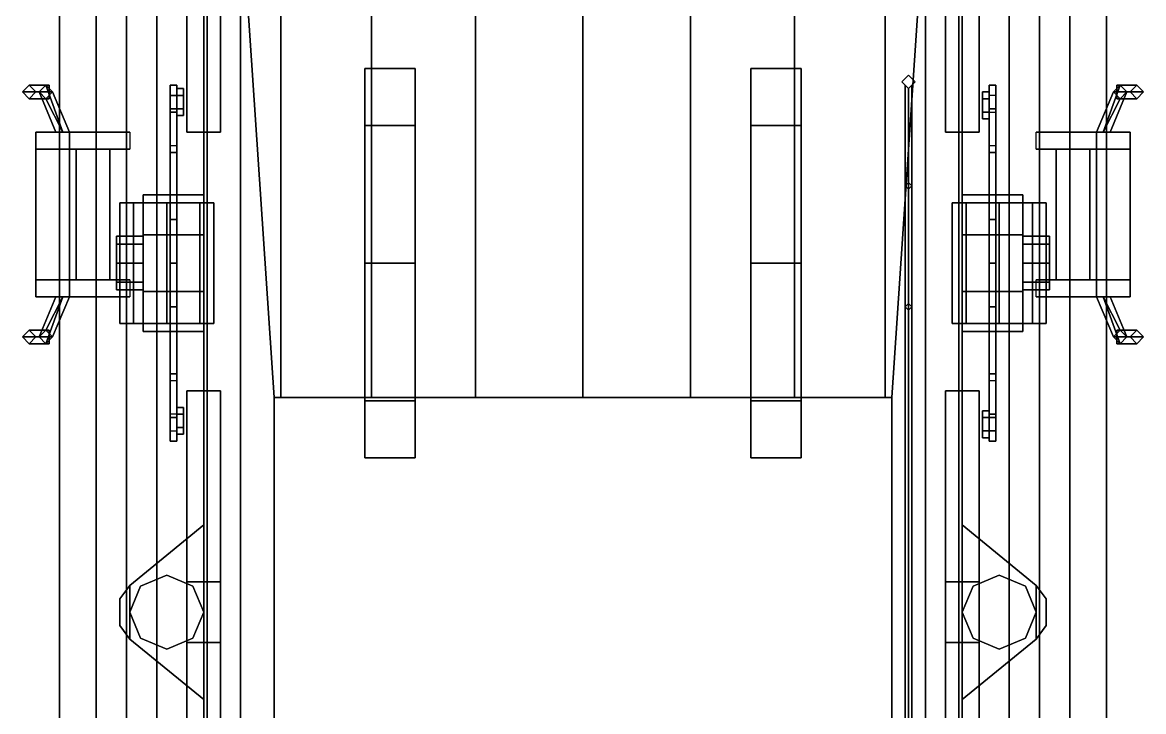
# Model space of a CAD drawing. Header units: millimetres. Extents: x -1.7 to 3, y -8.6 to 29.4.
# Drawn here: x -1.67 to 1.67, y 2.844 to 4.897 of the extents above; entities that cross this region are included whole.
import ezdxf

# ---------------------------------------------------------------- set-up
doc = ezdxf.new("R2010")
doc.units = ezdxf.units.MM
for name, color, linetype in [('bogie', 5, 'Continuous'), ('roof', 1, 'Continuous'), ('wheels', 2, 'Continuous')]:
    doc.layers.add(name, color=color, linetype=linetype)

msp = doc.modelspace()

# ---------------------------------------------------------------- linework, layer by layer
for points in [[(-1.56, 6.19, 1.78), (-1.56, -7.92, 1.54), (-1.56, -7.92, 3.96), (-1.56, 6.75, 3.96)], [(1.56, -7.92, 1.54), (1.56, 6.19, 1.78), (1.56, 6.75, 3.96), (1.56, -7.92, 3.96)], [(-1.56, 6.39, 1.54), (-1.56, -7.92, 1.54), (-1.56, -7.92, 1.54), (-1.56, 6.19, 1.78)], [(1.56, -7.92, 1.54), (1.56, 6.39, 1.54), (1.56, 6.19, 1.78), (1.56, -7.92, 1.54)], [(-1.59, 4.69, 3.59), (-1.59, 4.71, 3.57), (-1.65, 4.71, 3.57), (-1.67, 4.69, 3.59)], [(-1.65, 4.71, 1.4), (-1.67, 4.69, 1.4), (-1.67, 4.69, 3.59), (-1.65, 4.71, 3.57)], [(-1.6, 4.71, 1.26), (-1.62, 4.69, 1.26), (-1.67, 4.69, 1.4), (-1.65, 4.71, 1.4)], [(-1.59, 4.71, 3.57), (-1.59, 4.69, 3.55), (-1.63, 4.69, 3.55), (-1.65, 4.71, 3.57)], [(-1.63, 4.69, 1.4), (-1.65, 4.71, 1.4), (-1.65, 4.71, 3.57), (-1.63, 4.69, 3.55)], [(-1.58, 4.69, 1.26), (-1.6, 4.71, 1.26), (-1.65, 4.71, 1.4), (-1.63, 4.69, 1.4)], [(-1.55, 4.57, 1.19), (-1.57, 4.57, 1.21), (-1.62, 4.69, 1.26), (-1.6, 4.71, 1.26)], [(-1.53, 4.57, 1.21), (-1.55, 4.57, 1.19), (-1.6, 4.71, 1.26), (-1.58, 4.69, 1.26)], [(1.55, 4.57, 1.19), (1.53, 4.57, 1.21), (1.58, 4.69, 1.26), (1.6, 4.71, 1.26)], [(1.57, 4.57, 1.21), (1.55, 4.57, 1.19), (1.6, 4.71, 1.26), (1.62, 4.69, 1.26)], [(1.6, 4.71, 1.26), (1.58, 4.69, 1.26), (1.63, 4.69, 1.4), (1.65, 4.71, 1.4)], [(1.59, 4.71, 3.57), (1.59, 4.69, 3.59), (1.67, 4.69, 3.59), (1.65, 4.71, 3.57)], [(1.59, 4.69, 3.55), (1.59, 4.71, 3.57), (1.65, 4.71, 3.57), (1.63, 4.69, 3.55)], [(1.62, 4.69, 1.26), (1.6, 4.71, 1.26), (1.65, 4.71, 1.4), (1.67, 4.69, 1.4)], [(1.65, 4.71, 1.4), (1.63, 4.69, 1.4), (1.63, 4.69, 3.55), (1.65, 4.71, 3.57)], [(1.67, 4.69, 1.4), (1.65, 4.71, 1.4), (1.65, 4.71, 3.57), (1.67, 4.69, 3.59)], [(-1.59, 4.67, 3.57), (-1.59, 4.69, 3.59), (-1.67, 4.69, 3.59), (-1.65, 4.67, 3.57)], [(-1.67, 4.69, 1.4), (-1.65, 4.67, 1.4), (-1.65, 4.67, 3.57), (-1.67, 4.69, 3.59)], [(-1.62, 4.69, 1.26), (-1.6, 4.67, 1.26), (-1.65, 4.67, 1.4), (-1.67, 4.69, 1.4)], [(-1.59, 4.69, 3.55), (-1.59, 4.67, 3.57), (-1.65, 4.67, 3.57), (-1.63, 4.69, 3.55)], [(-1.65, 4.67, 1.4), (-1.63, 4.69, 1.4), (-1.63, 4.69, 3.55), (-1.65, 4.67, 3.57)], [(-1.6, 4.67, 1.26), (-1.58, 4.69, 1.26), (-1.63, 4.69, 1.4), (-1.65, 4.67, 1.4)], [(-1.57, 4.57, 1.21), (-1.55, 4.57, 1.23), (-1.6, 4.67, 1.26), (-1.62, 4.69, 1.26)], [(-1.55, 4.57, 1.23), (-1.53, 4.57, 1.21), (-1.58, 4.69, 1.26), (-1.6, 4.67, 1.26)], [(1.53, 4.57, 1.21), (1.55, 4.57, 1.23), (1.6, 4.67, 1.26), (1.58, 4.69, 1.26)], [(1.55, 4.57, 1.23), (1.57, 4.57, 1.21), (1.62, 4.69, 1.26), (1.6, 4.67, 1.26)], [(1.58, 4.69, 1.26), (1.6, 4.67, 1.26), (1.65, 4.67, 1.4), (1.63, 4.69, 1.4)], [(1.59, 4.67, 3.57), (1.59, 4.69, 3.55), (1.63, 4.69, 3.55), (1.65, 4.67, 3.57)], [(1.59, 4.69, 3.59), (1.59, 4.67, 3.57), (1.65, 4.67, 3.57), (1.67, 4.69, 3.59)], [(1.6, 4.67, 1.26), (1.62, 4.69, 1.26), (1.67, 4.69, 1.4), (1.65, 4.67, 1.4)], [(1.63, 4.69, 1.4), (1.65, 4.67, 1.4), (1.65, 4.67, 3.57), (1.63, 4.69, 3.55)], [(1.65, 4.67, 1.4), (1.67, 4.69, 1.4), (1.67, 4.69, 3.59), (1.65, 4.67, 3.57)], [(-1.53, 4.57, 1.11), (-1.53, 4.57, 0.47), (-1.63, 4.57, 0.47), (-1.63, 4.57, 1.11)], [(-1.63, 4.57, 1.11), (-1.63, 4.57, 0.47), (-1.63, 4.52, 0.47), (-1.63, 4.52, 1.11)], [(-1.35, 4.57, 1.54), (-1.53, 4.57, 1.11), (-1.63, 4.57, 1.11), (-1.45, 4.57, 1.54)], [(-1.45, 4.57, 1.54), (-1.63, 4.57, 1.11), (-1.63, 4.52, 1.11), (-1.45, 4.52, 1.54)], [(-1.53, 4.52, 1.11), (-1.53, 4.52, 0.47), (-1.53, 4.57, 0.47), (-1.53, 4.57, 1.11)], [(-1.35, 4.52, 1.54), (-1.53, 4.52, 1.11), (-1.53, 4.57, 1.11), (-1.35, 4.57, 1.54)], [(1.35, 4.57, 1.54), (1.53, 4.57, 1.11), (1.53, 4.52, 1.11), (1.35, 4.52, 1.54)], [(1.63, 4.57, 1.11), (1.53, 4.57, 1.11), (1.35, 4.57, 1.54), (1.45, 4.57, 1.54)], [(1.45, 4.52, 1.54), (1.63, 4.52, 1.11), (1.63, 4.57, 1.11), (1.45, 4.57, 1.54)], [(1.53, 4.57, 1.11), (1.53, 4.57, 0.47), (1.53, 4.52, 0.47), (1.53, 4.52, 1.11)], [(1.63, 4.57, 0.47), (1.53, 4.57, 0.47), (1.53, 4.57, 1.11), (1.63, 4.57, 1.11)], [(1.63, 4.52, 1.11), (1.63, 4.52, 0.47), (1.63, 4.57, 0.47), (1.63, 4.57, 1.11)], [(-1.63, 4.52, 0.47), (-1.53, 4.52, 0.47), (-1.53, 4.52, 1.11), (-1.63, 4.52, 1.11)], [(-1.63, 4.52, 1.11), (-1.53, 4.52, 1.11), (-1.35, 4.52, 1.54), (-1.45, 4.52, 1.54)], [(-1.63, 4.52, 0.47), (-1.63, 4.13, 0.47), (-1.63, 4.13, 0.49), (-1.63, 4.52, 0.49)], [(-1.63, 4.13, 0.49), (-1.53, 4.13, 0.49), (-1.53, 4.52, 0.49), (-1.63, 4.52, 0.49)], [(-1.63, 4.52, 0.92), (-1.63, 4.13, 0.92), (-1.63, 4.13, 0.94), (-1.63, 4.52, 0.94)], [(-1.63, 4.13, 0.94), (-1.53, 4.13, 0.94), (-1.53, 4.52, 0.94), (-1.63, 4.52, 0.94)], [(-1.53, 4.52, 0.49), (-1.53, 4.13, 0.49), (-1.53, 4.13, 0.47), (-1.53, 4.52, 0.47)], [(-1.53, 4.52, 0.94), (-1.53, 4.13, 0.94), (-1.53, 4.13, 0.92), (-1.53, 4.52, 0.92)], [(-1.51, 4.13, 1.39), (-1.41, 4.13, 1.39), (-1.41, 4.52, 1.39), (-1.51, 4.52, 1.39)], [(-1.51, 4.52, 1.37), (-1.51, 4.13, 1.37), (-1.51, 4.13, 1.39), (-1.51, 4.52, 1.39)], [(-1.51, 4.52, 1.39), (-1.41, 4.52, 1.39), (-1.41, 4.52, 1.37), (-1.51, 4.52, 1.37)], [(-1.41, 4.52, 1.39), (-1.41, 4.13, 1.39), (-1.41, 4.13, 1.37), (-1.41, 4.52, 1.37)], [(1.35, 4.52, 1.54), (1.53, 4.52, 1.11), (1.63, 4.52, 1.11), (1.45, 4.52, 1.54)], [(1.51, 4.52, 1.37), (1.41, 4.52, 1.37), (1.41, 4.52, 1.39), (1.51, 4.52, 1.39)], [(1.51, 4.52, 1.39), (1.41, 4.52, 1.39), (1.41, 4.13, 1.39), (1.51, 4.13, 1.39)], [(1.41, 4.13, 1.39), (1.41, 4.52, 1.39), (1.41, 4.52, 1.37), (1.41, 4.13, 1.37)], [(1.51, 4.13, 1.37), (1.51, 4.52, 1.37), (1.51, 4.52, 1.39), (1.51, 4.13, 1.39)], [(1.53, 4.52, 1.11), (1.53, 4.52, 0.47), (1.63, 4.52, 0.47), (1.63, 4.52, 1.11)], [(1.63, 4.52, 0.49), (1.53, 4.52, 0.49), (1.53, 4.13, 0.49), (1.63, 4.13, 0.49)], [(1.53, 4.13, 0.49), (1.53, 4.52, 0.49), (1.53, 4.52, 0.47), (1.53, 4.13, 0.47)], [(1.63, 4.52, 0.94), (1.53, 4.52, 0.94), (1.53, 4.13, 0.94), (1.63, 4.13, 0.94)], [(1.53, 4.13, 0.94), (1.53, 4.52, 0.94), (1.53, 4.52, 0.92), (1.53, 4.13, 0.92)], [(1.63, 4.13, 0.47), (1.63, 4.52, 0.47), (1.63, 4.52, 0.49), (1.63, 4.13, 0.49)], [(1.63, 4.13, 0.92), (1.63, 4.52, 0.92), (1.63, 4.52, 0.94), (1.63, 4.13, 0.94)], [(-1.35, 4.13, 1.54), (-1.53, 4.13, 1.11), (-1.63, 4.13, 1.11), (-1.45, 4.13, 1.54)], [(-1.45, 4.13, 1.54), (-1.63, 4.13, 1.11), (-1.63, 4.08, 1.11), (-1.45, 4.08, 1.54)], [(-1.53, 4.13, 1.11), (-1.53, 4.13, 0.47), (-1.63, 4.13, 0.47), (-1.63, 4.13, 1.11)], [(-1.63, 4.13, 1.11), (-1.63, 4.13, 0.47), (-1.63, 4.08, 0.47), (-1.63, 4.08, 1.11)], [(-1.35, 4.08, 1.54), (-1.53, 4.08, 1.11), (-1.53, 4.13, 1.11), (-1.35, 4.13, 1.54)], [(-1.53, 4.08, 1.11), (-1.53, 4.08, 0.47), (-1.53, 4.13, 0.47), (-1.53, 4.13, 1.11)], [(-1.51, 4.13, 1.37), (-1.41, 4.13, 1.37), (-1.41, 4.13, 1.39), (-1.51, 4.13, 1.39)], [(1.63, 4.13, 1.11), (1.53, 4.13, 1.11), (1.35, 4.13, 1.54), (1.45, 4.13, 1.54)], [(1.35, 4.13, 1.54), (1.53, 4.13, 1.11), (1.53, 4.08, 1.11), (1.35, 4.08, 1.54)], [(1.51, 4.13, 1.39), (1.41, 4.13, 1.39), (1.41, 4.13, 1.37), (1.51, 4.13, 1.37)], [(1.45, 4.08, 1.54), (1.63, 4.08, 1.11), (1.63, 4.13, 1.11), (1.45, 4.13, 1.54)], [(1.63, 4.13, 0.47), (1.53, 4.13, 0.47), (1.53, 4.13, 1.11), (1.63, 4.13, 1.11)], [(1.53, 4.13, 1.11), (1.53, 4.13, 0.47), (1.53, 4.08, 0.47), (1.53, 4.08, 1.11)], [(1.63, 4.08, 1.11), (1.63, 4.08, 0.47), (1.63, 4.13, 0.47), (1.63, 4.13, 1.11)], [(-1.63, 4.08, 1.11), (-1.53, 4.08, 1.11), (-1.35, 4.08, 1.54), (-1.45, 4.08, 1.54)], [(-1.63, 4.08, 0.47), (-1.53, 4.08, 0.47), (-1.53, 4.08, 1.11), (-1.63, 4.08, 1.11)], [(-1.55, 4.08, 1.23), (-1.57, 4.08, 1.21), (-1.62, 3.96, 1.26), (-1.6, 3.98, 1.26)], [(-1.57, 4.08, 1.21), (-1.55, 4.08, 1.19), (-1.6, 3.94, 1.26), (-1.62, 3.96, 1.26)], [(-1.53, 4.08, 1.21), (-1.55, 4.08, 1.23), (-1.6, 3.98, 1.26), (-1.58, 3.96, 1.26)], [(-1.55, 4.08, 1.19), (-1.53, 4.08, 1.21), (-1.58, 3.96, 1.26), (-1.6, 3.94, 1.26)], [(1.35, 4.08, 1.54), (1.53, 4.08, 1.11), (1.63, 4.08, 1.11), (1.45, 4.08, 1.54)], [(1.53, 4.08, 1.11), (1.53, 4.08, 0.47), (1.63, 4.08, 0.47), (1.63, 4.08, 1.11)], [(1.55, 4.08, 1.23), (1.53, 4.08, 1.21), (1.58, 3.96, 1.26), (1.6, 3.98, 1.26)], [(1.53, 4.08, 1.21), (1.55, 4.08, 1.19), (1.6, 3.94, 1.26), (1.58, 3.96, 1.26)], [(1.57, 4.08, 1.21), (1.55, 4.08, 1.23), (1.6, 3.98, 1.26), (1.62, 3.96, 1.26)], [(1.55, 4.08, 1.19), (1.57, 4.08, 1.21), (1.62, 3.96, 1.26), (1.6, 3.94, 1.26)], [(-1.59, 3.96, 3.59), (-1.59, 3.98, 3.57), (-1.65, 3.98, 3.57), (-1.67, 3.96, 3.59)], [(-1.65, 3.98, 1.4), (-1.67, 3.96, 1.4), (-1.67, 3.96, 3.59), (-1.65, 3.98, 3.57)], [(-1.6, 3.98, 1.26), (-1.62, 3.96, 1.26), (-1.67, 3.96, 1.4), (-1.65, 3.98, 1.4)], [(-1.59, 3.98, 3.57), (-1.59, 3.96, 3.55), (-1.63, 3.96, 3.55), (-1.65, 3.98, 3.57)], [(-1.63, 3.96, 1.4), (-1.65, 3.98, 1.4), (-1.65, 3.98, 3.57), (-1.63, 3.96, 3.55)], [(-1.58, 3.96, 1.26), (-1.6, 3.98, 1.26), (-1.65, 3.98, 1.4), (-1.63, 3.96, 1.4)], [(1.6, 3.98, 1.26), (1.58, 3.96, 1.26), (1.63, 3.96, 1.4), (1.65, 3.98, 1.4)], [(1.59, 3.98, 3.57), (1.59, 3.96, 3.59), (1.67, 3.96, 3.59), (1.65, 3.98, 3.57)], [(1.59, 3.96, 3.55), (1.59, 3.98, 3.57), (1.65, 3.98, 3.57), (1.63, 3.96, 3.55)], [(1.62, 3.96, 1.26), (1.6, 3.98, 1.26), (1.65, 3.98, 1.4), (1.67, 3.96, 1.4)], [(1.65, 3.98, 1.4), (1.63, 3.96, 1.4), (1.63, 3.96, 3.55), (1.65, 3.98, 3.57)], [(1.67, 3.96, 1.4), (1.65, 3.98, 1.4), (1.65, 3.98, 3.57), (1.67, 3.96, 3.59)], [(-1.59, 3.94, 3.57), (-1.59, 3.96, 3.59), (-1.67, 3.96, 3.59), (-1.65, 3.94, 3.57)], [(-1.67, 3.96, 1.4), (-1.65, 3.94, 1.4), (-1.65, 3.94, 3.57), (-1.67, 3.96, 3.59)], [(-1.62, 3.96, 1.26), (-1.6, 3.94, 1.26), (-1.65, 3.94, 1.4), (-1.67, 3.96, 1.4)], [(-1.59, 3.96, 3.55), (-1.59, 3.94, 3.57), (-1.65, 3.94, 3.57), (-1.63, 3.96, 3.55)], [(-1.65, 3.94, 1.4), (-1.63, 3.96, 1.4), (-1.63, 3.96, 3.55), (-1.65, 3.94, 3.57)], [(-1.6, 3.94, 1.26), (-1.58, 3.96, 1.26), (-1.63, 3.96, 1.4), (-1.65, 3.94, 1.4)], [(1.58, 3.96, 1.26), (1.6, 3.94, 1.26), (1.65, 3.94, 1.4), (1.63, 3.96, 1.4)], [(1.59, 3.94, 3.57), (1.59, 3.96, 3.55), (1.63, 3.96, 3.55), (1.65, 3.94, 3.57)], [(1.59, 3.96, 3.59), (1.59, 3.94, 3.57), (1.65, 3.94, 3.57), (1.67, 3.96, 3.59)], [(1.6, 3.94, 1.26), (1.62, 3.96, 1.26), (1.67, 3.96, 1.4), (1.65, 3.94, 1.4)], [(1.63, 3.96, 1.4), (1.65, 3.94, 1.4), (1.65, 3.94, 3.57), (1.63, 3.96, 3.55)], [(1.65, 3.94, 1.4), (1.67, 3.96, 1.4), (1.67, 3.96, 3.59), (1.65, 3.94, 3.57)]]:
    msp.add_3dface(points)
at = {"layer": 'bogie'}
for points in [[(-1.02, 1.85, 1), (-1.02, 6.52, 1), (-1.13, 6.52, 1), (-1.13, 1.85, 1)], [(-1.13, 6.52, 1), (-1.13, 6.52, 0.76), (-1.13, 1.85, 0.76), (-1.13, 1.85, 1)], [(-1.02, 1.85, 0.76), (-1.02, 6.52, 0.76), (-1.02, 6.52, 1), (-1.02, 1.85, 1)], [(1.02, 6.52, 1), (1.02, 1.85, 1), (1.13, 1.85, 1), (1.13, 6.52, 1)], [(1.02, 6.52, 0.76), (1.02, 1.85, 0.76), (1.02, 1.85, 1), (1.02, 6.52, 1)], [(1.13, 1.85, 1), (1.13, 1.85, 0.76), (1.13, 6.52, 0.76), (1.13, 6.52, 1)], [(-1.18, 5.14, 0.65), (-1.18, 5.89, 0.45), (-1.18, 4.57, 0.45), (-1.18, 4.57, 0.5)], [(-1.08, 4.57, 0.45), (-1.08, 5.89, 0.45), (-1.08, 5.14, 0.65), (-1.08, 4.57, 0.5)], [(1.08, 5.89, 0.45), (1.08, 4.57, 0.45), (1.08, 5.32, 0.65), (1.08, 5.89, 0.5)], [(1.18, 5.32, 0.65), (1.18, 4.57, 0.45), (1.18, 5.89, 0.45), (1.18, 5.89, 0.5)], [(1.08, 5.14, 0.65), (1.08, 5.32, 0.65), (1.08, 4.57, 0.45), (1.08, 4.57, 0.5)], [(1.18, 4.57, 0.45), (1.18, 5.32, 0.65), (1.18, 5.14, 0.65), (1.18, 4.57, 0.5)], [(-1.08, 4.57, 0.5), (-1.08, 5.14, 0.65), (-1.18, 5.14, 0.65), (-1.18, 4.57, 0.5)], [(1.18, 4.57, 0.5), (1.18, 5.14, 0.65), (1.08, 5.14, 0.65), (1.08, 4.57, 0.5)], [(-1.23, 4.71, 0.66), (-1.23, 4.64, 0.75), (-1.21, 4.64, 0.75), (-1.21, 4.71, 0.66)], [(-1.23, 4.71, 0.62), (-1.23, 4.53, 0.69), (-1.23, 4.64, 0.75), (-1.23, 4.71, 0.66)], [(-1.23, 4.68, 0.58), (-1.23, 4.63, 0.58), (-1.23, 4.53, 0.69), (-1.23, 4.71, 0.62)], [(-1.21, 4.71, 0.66), (-1.21, 4.71, 0.62), (-1.23, 4.71, 0.62), (-1.23, 4.71, 0.66)], [(-1.21, 4.71, 0.62), (-1.21, 4.68, 0.58), (-1.23, 4.68, 0.58), (-1.23, 4.71, 0.62)], [(-1.21, 4.64, 0.75), (-1.21, 4.53, 0.69), (-1.21, 4.71, 0.62), (-1.21, 4.71, 0.66)], [(-1.21, 4.53, 0.69), (-1.21, 4.63, 0.58), (-1.21, 4.68, 0.58), (-1.21, 4.71, 0.62)], [(1.21, 4.71, 0.66), (1.21, 4.64, 0.75), (1.23, 4.64, 0.75), (1.23, 4.71, 0.66)], [(1.21, 4.71, 0.62), (1.21, 4.53, 0.69), (1.21, 4.64, 0.75), (1.21, 4.71, 0.66)], [(1.21, 4.68, 0.58), (1.21, 4.63, 0.58), (1.21, 4.53, 0.69), (1.21, 4.71, 0.62)], [(1.23, 4.71, 0.66), (1.23, 4.71, 0.62), (1.21, 4.71, 0.62), (1.21, 4.71, 0.66)], [(1.23, 4.71, 0.62), (1.23, 4.68, 0.58), (1.21, 4.68, 0.58), (1.21, 4.71, 0.62)], [(1.23, 4.64, 0.75), (1.23, 4.53, 0.69), (1.23, 4.71, 0.62), (1.23, 4.71, 0.66)], [(1.23, 4.53, 0.69), (1.23, 4.63, 0.58), (1.23, 4.68, 0.58), (1.23, 4.71, 0.62)], [(-1.21, 4.68, 0.58), (-1.21, 4.63, 0.58), (-1.23, 4.63, 0.58), (-1.23, 4.68, 0.58)], [(-1.21, 4.7, 0.64), (-1.21, 4.68, 0.68), (-1.19, 4.68, 0.68), (-1.19, 4.7, 0.64)], [(-1.21, 4.64, 0.68), (-1.21, 4.68, 0.68), (-1.21, 4.7, 0.64), (-1.21, 4.62, 0.64)], [(-1.19, 4.7, 0.42), (-1.19, 4.68, 0.38), (-1.21, 4.68, 0.38), (-1.21, 4.7, 0.42)], [(-1.21, 4.68, 0.38), (-1.21, 4.64, 0.38), (-1.21, 4.62, 0.42), (-1.21, 4.7, 0.42)], [(-1.19, 4.7, 0.64), (-1.19, 4.7, 0.42), (-1.21, 4.7, 0.42), (-1.21, 4.7, 0.64)], [(-1.21, 4.7, 0.42), (-1.21, 4.62, 0.42), (-1.21, 4.62, 0.64), (-1.21, 4.7, 0.64)], [(-1.19, 4.64, 0.68), (-1.19, 4.68, 0.68), (-1.21, 4.68, 0.68), (-1.21, 4.64, 0.68)], [(-1.19, 4.62, 0.42), (-1.19, 4.64, 0.38), (-1.19, 4.68, 0.38), (-1.19, 4.7, 0.42)], [(-1.19, 4.62, 0.64), (-1.19, 4.62, 0.42), (-1.19, 4.7, 0.42), (-1.19, 4.7, 0.64)], [(1.21, 4.69, 0.64), (1.21, 4.69, 0.42), (1.19, 4.69, 0.42), (1.19, 4.69, 0.64)], [(1.21, 4.69, 0.42), (1.21, 4.67, 0.38), (1.19, 4.67, 0.38), (1.19, 4.69, 0.42)], [(1.19, 4.69, 0.64), (1.19, 4.69, 0.42), (1.19, 4.61, 0.42), (1.19, 4.61, 0.64)], [(1.19, 4.69, 0.42), (1.19, 4.67, 0.38), (1.19, 4.63, 0.38), (1.19, 4.61, 0.42)], [(1.19, 4.69, 0.64), (1.19, 4.67, 0.68), (1.21, 4.67, 0.68), (1.21, 4.69, 0.64)], [(1.21, 4.61, 0.42), (1.21, 4.69, 0.42), (1.21, 4.69, 0.64), (1.21, 4.61, 0.64)], [(1.21, 4.63, 0.38), (1.21, 4.67, 0.38), (1.21, 4.69, 0.42), (1.21, 4.61, 0.42)], [(1.21, 4.67, 0.68), (1.21, 4.63, 0.68), (1.21, 4.61, 0.64), (1.21, 4.69, 0.64)], [(1.19, 4.67, 0.68), (1.19, 4.63, 0.68), (1.21, 4.63, 0.68), (1.21, 4.67, 0.68)], [(-1.23, 4.64, 0.75), (-1.23, 4.51, 0.84), (-1.21, 4.51, 0.84), (-1.21, 4.64, 0.75)], [(-1.23, 4.53, 0.69), (-1.23, 4.48, 0.72), (-1.23, 4.51, 0.84), (-1.23, 4.64, 0.75)], [(-1.23, 4.53, 0.69), (-1.23, 4.63, 0.58), (-1.21, 4.63, 0.58), (-1.21, 4.53, 0.69)], [(-1.19, 4.62, 0.64), (-1.19, 4.64, 0.68), (-1.21, 4.64, 0.68), (-1.21, 4.62, 0.64)], [(-1.21, 4.62, 0.42), (-1.21, 4.64, 0.38), (-1.19, 4.64, 0.38), (-1.19, 4.62, 0.42)], [(-1.21, 4.51, 0.84), (-1.21, 4.48, 0.72), (-1.21, 4.53, 0.69), (-1.21, 4.64, 0.75)], [(-1.21, 4.62, 0.64), (-1.21, 4.62, 0.42), (-1.19, 4.62, 0.42), (-1.19, 4.62, 0.64)], [(1.19, 4.61, 0.42), (1.19, 4.63, 0.38), (1.21, 4.63, 0.38), (1.21, 4.61, 0.42)], [(1.21, 4.61, 0.64), (1.21, 4.63, 0.68), (1.19, 4.63, 0.68), (1.19, 4.61, 0.64)], [(1.19, 4.61, 0.64), (1.19, 4.61, 0.42), (1.21, 4.61, 0.42), (1.21, 4.61, 0.64)], [(1.21, 4.64, 0.75), (1.21, 4.51, 0.84), (1.23, 4.51, 0.84), (1.23, 4.64, 0.75)], [(1.21, 4.53, 0.69), (1.21, 4.48, 0.72), (1.21, 4.51, 0.84), (1.21, 4.64, 0.75)], [(1.21, 4.53, 0.69), (1.21, 4.63, 0.58), (1.23, 4.63, 0.58), (1.23, 4.53, 0.69)], [(1.23, 4.51, 0.84), (1.23, 4.48, 0.72), (1.23, 4.53, 0.69), (1.23, 4.64, 0.75)], [(-1.18, 4.57, 0.5), (-1.18, 4.57, 0.45), (-1.08, 4.57, 0.45), (-1.08, 4.57, 0.5)], [(1.08, 4.57, 0.5), (1.08, 4.57, 0.45), (1.18, 4.57, 0.45), (1.18, 4.57, 0.5)], [(-1.23, 4.51, 0.84), (-1.23, 4.31, 0.9), (-1.21, 4.31, 0.9), (-1.21, 4.51, 0.84)], [(-1.23, 4.48, 0.72), (-1.23, 4.33, 0.74), (-1.23, 4.31, 0.9), (-1.23, 4.51, 0.84)], [(-1.21, 4.31, 0.9), (-1.21, 4.33, 0.74), (-1.21, 4.48, 0.72), (-1.21, 4.51, 0.84)], [(1.21, 4.51, 0.84), (1.21, 4.31, 0.9), (1.23, 4.31, 0.9), (1.23, 4.51, 0.84)], [(1.21, 4.48, 0.72), (1.21, 4.33, 0.74), (1.21, 4.31, 0.9), (1.21, 4.51, 0.84)], [(1.23, 4.31, 0.9), (1.23, 4.33, 0.74), (1.23, 4.48, 0.72), (1.23, 4.51, 0.84)], [(-1.31, 4.3833, 0.6042), (-1.31, 4.2642, 0.7233), (-1.13, 4.2642, 0.7233), (-1.13, 4.3833, 0.6042)], [(-1.31, 4.2366, 0.5766), (-1.31, 4.18, 0.6), (-1.31, 4.2642, 0.7233), (-1.31, 4.3833, 0.6042)], [(-1.31, 4.2642, 0.3167), (-1.31, 4.3833, 0.4358), (-1.13, 4.3833, 0.4358), (-1.13, 4.2642, 0.3167)], [(-1.31, 4.2366, 0.4634), (-1.31, 4.26, 0.52), (-1.31, 4.3833, 0.4358), (-1.31, 4.2642, 0.3167)], [(-1.31, 4.3833, 0.4358), (-1.31, 4.3833, 0.6042), (-1.13, 4.3833, 0.6042), (-1.13, 4.3833, 0.4358)], [(-1.31, 4.26, 0.52), (-1.31, 4.2366, 0.5766), (-1.31, 4.3833, 0.6042), (-1.31, 4.3833, 0.4358)], [(1.31, 4.2642, 0.7233), (1.31, 4.3833, 0.6042), (1.13, 4.3833, 0.6042), (1.13, 4.2642, 0.7233)], [(1.31, 4.3833, 0.4358), (1.31, 4.2642, 0.3167), (1.13, 4.2642, 0.3167), (1.13, 4.3833, 0.4358)], [(1.31, 4.3833, 0.6042), (1.31, 4.3833, 0.4358), (1.13, 4.3833, 0.4358), (1.13, 4.3833, 0.6042)], [(1.31, 4.2366, 0.5766), (1.31, 4.26, 0.52), (1.31, 4.3833, 0.6042), (1.31, 4.2642, 0.7233)], [(1.31, 4.2366, 0.4634), (1.31, 4.18, 0.44), (1.31, 4.2642, 0.3167), (1.31, 4.3833, 0.4358)], [(1.31, 4.26, 0.52), (1.31, 4.2366, 0.4634), (1.31, 4.3833, 0.4358), (1.31, 4.3833, 0.6042)], [(-1.339, 4.36, 1.179), (-1.38, 4.36, 1.08), (-1.38, 4, 1.08), (-1.339, 4, 1.179)], [(-1.38, 4.36, 1.08), (-1.339, 4.36, 0.981), (-1.339, 4, 0.981), (-1.38, 4, 1.08)], [(-1.1, 4.36, 1.08), (-1.339, 4.36, 0.981), (-1.38, 4.36, 1.08), (-1.141, 4.36, 1.179)], [(-1.141, 4.36, 1.179), (-1.38, 4.36, 1.08), (-1.339, 4.36, 1.179), (-1.24, 4.36, 1.22)], [(-1.24, 4.36, 1.22), (-1.339, 4.36, 1.179), (-1.339, 4, 1.179), (-1.24, 4, 1.22)], [(-1.339, 4.36, 0.981), (-1.24, 4.36, 0.94), (-1.24, 4, 0.94), (-1.339, 4, 0.981)], [(-1.141, 4.36, 0.981), (-1.24, 4.36, 0.94), (-1.339, 4.36, 0.981), (-1.1, 4.36, 1.08)], [(-1.141, 4.36, 1.179), (-1.24, 4.36, 1.22), (-1.24, 4, 1.22), (-1.141, 4, 1.179)], [(-1.24, 4.36, 0.94), (-1.141, 4.36, 0.981), (-1.141, 4, 0.981), (-1.24, 4, 0.94)], [(-1.1, 4.36, 1.08), (-1.141, 4.36, 1.179), (-1.141, 4, 1.179), (-1.1, 4, 1.08)], [(-1.141, 4.36, 0.981), (-1.1, 4.36, 1.08), (-1.1, 4, 1.08), (-1.141, 4, 0.981)], [(1.141, 4.36, 1.179), (1.1, 4.36, 1.08), (1.1, 4, 1.08), (1.141, 4, 1.179)], [(1.1, 4.36, 1.08), (1.141, 4.36, 0.981), (1.141, 4, 0.981), (1.1, 4, 1.08)], [(1.339, 4.36, 1.179), (1.1, 4.36, 1.08), (1.141, 4.36, 1.179), (1.24, 4.36, 1.22)], [(1.38, 4.36, 1.08), (1.141, 4.36, 0.981), (1.1, 4.36, 1.08), (1.339, 4.36, 1.179)], [(1.24, 4.36, 1.22), (1.141, 4.36, 1.179), (1.141, 4, 1.179), (1.24, 4, 1.22)], [(1.141, 4.36, 0.981), (1.24, 4.36, 0.94), (1.24, 4, 0.94), (1.141, 4, 0.981)], [(1.339, 4.36, 0.981), (1.24, 4.36, 0.94), (1.141, 4.36, 0.981), (1.38, 4.36, 1.08)], [(1.339, 4.36, 1.179), (1.24, 4.36, 1.22), (1.24, 4, 1.22), (1.339, 4, 1.179)], [(1.24, 4.36, 0.94), (1.339, 4.36, 0.981), (1.339, 4, 0.981), (1.24, 4, 0.94)], [(1.38, 4.36, 1.08), (1.339, 4.36, 1.179), (1.339, 4, 1.179), (1.38, 4, 1.08)], [(1.339, 4.36, 0.981), (1.38, 4.36, 1.08), (1.38, 4, 1.08), (1.339, 4, 0.981)], [(-1.23, 4.33, 0.74), (-1.23, 4.18, 0.75), (-1.23, 4.18, 0.91), (-1.23, 4.31, 0.9)], [(-1.23, 4.31, 0.9), (-1.23, 4.18, 0.91), (-1.21, 4.18, 0.91), (-1.21, 4.31, 0.9)], [(-1.21, 4.18, 0.91), (-1.21, 4.18, 0.75), (-1.21, 4.33, 0.74), (-1.21, 4.31, 0.9)], [(1.21, 4.33, 0.74), (1.21, 4.18, 0.75), (1.21, 4.18, 0.91), (1.21, 4.31, 0.9)], [(1.21, 4.31, 0.9), (1.21, 4.18, 0.91), (1.23, 4.18, 0.91), (1.23, 4.31, 0.9)], [(1.23, 4.18, 0.91), (1.23, 4.18, 0.75), (1.23, 4.33, 0.74), (1.23, 4.31, 0.9)], [(-1.39, 4.26, 0.52), (-1.39, 4.2366, 0.5766), (-1.31, 4.2366, 0.5766), (-1.31, 4.26, 0.52)], [(-1.39, 4.2366, 0.4634), (-1.39, 4.26, 0.52), (-1.31, 4.26, 0.52), (-1.31, 4.2366, 0.4634)], [(-1.39, 4.26, 0.52), (-1.39, 4.1234, 0.4634), (-1.39, 4.1, 0.52), (-1.39, 4.2366, 0.5766)], [(-1.39, 4.2366, 0.4634), (-1.39, 4.18, 0.44), (-1.39, 4.1234, 0.4634), (-1.39, 4.26, 0.52)], [(-1.31, 4.18, 0.6), (-1.31, 4.1234, 0.5766), (-1.31, 4.0958, 0.7233), (-1.31, 4.2642, 0.7233)], [(-1.31, 4.18, 0.44), (-1.31, 4.2366, 0.4634), (-1.31, 4.2642, 0.3167), (-1.31, 4.0958, 0.3167)], [(-1.31, 4.0958, 0.3167), (-1.31, 4.2642, 0.3167), (-1.13, 4.2642, 0.3167), (-1.13, 4.0958, 0.3167)], [(-1.31, 4.2642, 0.7233), (-1.31, 4.0958, 0.7233), (-1.13, 4.0958, 0.7233), (-1.13, 4.2642, 0.7233)], [(1.31, 4.2642, 0.3167), (1.31, 4.0958, 0.3167), (1.13, 4.0958, 0.3167), (1.13, 4.2642, 0.3167)], [(1.31, 4.0958, 0.7233), (1.31, 4.2642, 0.7233), (1.13, 4.2642, 0.7233), (1.13, 4.0958, 0.7233)], [(1.31, 4.18, 0.6), (1.31, 4.2366, 0.5766), (1.31, 4.2642, 0.7233), (1.31, 4.0958, 0.7233)], [(1.31, 4.18, 0.44), (1.31, 4.1234, 0.4634), (1.31, 4.0958, 0.3167), (1.31, 4.2642, 0.3167)], [(1.39, 4.26, 0.52), (1.39, 4.2366, 0.4634), (1.31, 4.2366, 0.4634), (1.31, 4.26, 0.52)], [(1.39, 4.2366, 0.5766), (1.39, 4.26, 0.52), (1.31, 4.26, 0.52), (1.31, 4.2366, 0.5766)], [(1.39, 4.1, 0.52), (1.39, 4.2366, 0.4634), (1.39, 4.26, 0.52), (1.39, 4.1234, 0.5766)], [(1.39, 4.1234, 0.5766), (1.39, 4.26, 0.52), (1.39, 4.2366, 0.5766), (1.39, 4.18, 0.6)], [(-1.39, 4.2366, 0.5766), (-1.39, 4.18, 0.6), (-1.31, 4.18, 0.6), (-1.31, 4.2366, 0.5766)], [(-1.39, 4.18, 0.44), (-1.39, 4.2366, 0.4634), (-1.31, 4.2366, 0.4634), (-1.31, 4.18, 0.44)], [(-1.39, 4.2366, 0.5766), (-1.39, 4.1, 0.52), (-1.39, 4.1234, 0.5766), (-1.39, 4.18, 0.6)], [(1.39, 4.2366, 0.4634), (1.39, 4.18, 0.44), (1.31, 4.18, 0.44), (1.31, 4.2366, 0.4634)], [(1.39, 4.18, 0.6), (1.39, 4.2366, 0.5766), (1.31, 4.2366, 0.5766), (1.31, 4.18, 0.6)], [(1.39, 4.1234, 0.4634), (1.39, 4.18, 0.44), (1.39, 4.2366, 0.4634), (1.39, 4.1, 0.52)], [(-1.39, 4.18, 0.6), (-1.39, 4.1234, 0.5766), (-1.31, 4.1234, 0.5766), (-1.31, 4.18, 0.6)], [(-1.39, 4.1234, 0.4634), (-1.39, 4.18, 0.44), (-1.31, 4.18, 0.44), (-1.31, 4.1234, 0.4634)], [(-1.31, 4.1234, 0.4634), (-1.31, 4.18, 0.44), (-1.31, 4.0958, 0.3167), (-1.31, 3.9767, 0.4358)], [(-1.23, 4.18, 0.91), (-1.23, 4.18, 0.75), (-1.23, 4.03, 0.74), (-1.23, 4.05, 0.9)], [(-1.21, 4.05, 0.9), (-1.21, 4.18, 0.91), (-1.23, 4.18, 0.91), (-1.23, 4.05, 0.9)], [(-1.21, 4.03, 0.74), (-1.21, 4.18, 0.75), (-1.21, 4.18, 0.91), (-1.21, 4.05, 0.9)], [(1.21, 4.18, 0.91), (1.21, 4.18, 0.75), (1.21, 4.03, 0.74), (1.21, 4.05, 0.9)], [(1.23, 4.05, 0.9), (1.23, 4.18, 0.91), (1.21, 4.18, 0.91), (1.21, 4.05, 0.9)], [(1.23, 4.03, 0.74), (1.23, 4.18, 0.75), (1.23, 4.18, 0.91), (1.23, 4.05, 0.9)], [(1.39, 4.18, 0.44), (1.39, 4.1234, 0.4634), (1.31, 4.1234, 0.4634), (1.31, 4.18, 0.44)], [(1.39, 4.1234, 0.5766), (1.39, 4.18, 0.6), (1.31, 4.18, 0.6), (1.31, 4.1234, 0.5766)], [(1.31, 4.1234, 0.5766), (1.31, 4.18, 0.6), (1.31, 4.0958, 0.7233), (1.31, 3.9767, 0.6042)], [(-1.39, 4.1234, 0.5766), (-1.39, 4.1, 0.52), (-1.31, 4.1, 0.52), (-1.31, 4.1234, 0.5766)], [(-1.39, 4.1, 0.52), (-1.39, 4.1234, 0.4634), (-1.31, 4.1234, 0.4634), (-1.31, 4.1, 0.52)], [(-1.31, 4.1234, 0.5766), (-1.31, 4.1, 0.52), (-1.31, 3.9767, 0.6042), (-1.31, 4.0958, 0.7233)], [(-1.31, 4.1, 0.52), (-1.31, 4.1234, 0.4634), (-1.31, 3.9767, 0.4358), (-1.31, 3.9767, 0.6042)], [(1.39, 4.1234, 0.4634), (1.39, 4.1, 0.52), (1.31, 4.1, 0.52), (1.31, 4.1234, 0.4634)], [(1.39, 4.1, 0.52), (1.39, 4.1234, 0.5766), (1.31, 4.1234, 0.5766), (1.31, 4.1, 0.52)], [(1.31, 4.1234, 0.4634), (1.31, 4.1, 0.52), (1.31, 3.9767, 0.4358), (1.31, 4.0958, 0.3167)], [(1.31, 4.1, 0.52), (1.31, 4.1234, 0.5766), (1.31, 3.9767, 0.6042), (1.31, 3.9767, 0.4358)], [(-1.31, 4.0958, 0.7233), (-1.31, 3.9767, 0.6042), (-1.13, 3.9767, 0.6042), (-1.13, 4.0958, 0.7233)], [(-1.31, 3.9767, 0.4358), (-1.31, 4.0958, 0.3167), (-1.13, 4.0958, 0.3167), (-1.13, 3.9767, 0.4358)], [(1.31, 3.9767, 0.6042), (1.31, 4.0958, 0.7233), (1.13, 4.0958, 0.7233), (1.13, 3.9767, 0.6042)], [(1.31, 4.0958, 0.3167), (1.31, 3.9767, 0.4358), (1.13, 3.9767, 0.4358), (1.13, 4.0958, 0.3167)], [(-1.21, 3.85, 0.84), (-1.21, 4.05, 0.9), (-1.23, 4.05, 0.9), (-1.23, 3.85, 0.84)], [(-1.23, 4.05, 0.9), (-1.23, 4.03, 0.74), (-1.23, 3.88, 0.72), (-1.23, 3.85, 0.84)], [(-1.21, 3.88, 0.72), (-1.21, 4.03, 0.74), (-1.21, 4.05, 0.9), (-1.21, 3.85, 0.84)], [(1.23, 3.85, 0.84), (1.23, 4.05, 0.9), (1.21, 4.05, 0.9), (1.21, 3.85, 0.84)], [(1.21, 4.05, 0.9), (1.21, 4.03, 0.74), (1.21, 3.88, 0.72), (1.21, 3.85, 0.84)], [(1.23, 3.88, 0.72), (1.23, 4.03, 0.74), (1.23, 4.05, 0.9), (1.23, 3.85, 0.84)], [(-1.141, 4, 1.179), (-1.38, 4, 1.08), (-1.339, 4, 0.981), (-1.1, 4, 1.08)], [(-1.24, 4, 1.22), (-1.339, 4, 1.179), (-1.38, 4, 1.08), (-1.141, 4, 1.179)], [(-1.1, 4, 1.08), (-1.339, 4, 0.981), (-1.24, 4, 0.94), (-1.141, 4, 0.981)], [(-1.31, 3.9767, 0.6042), (-1.31, 3.9767, 0.4358), (-1.13, 3.9767, 0.4358), (-1.13, 3.9767, 0.6042)], [(1.24, 4, 1.22), (1.141, 4, 1.179), (1.1, 4, 1.08), (1.339, 4, 1.179)], [(1.339, 4, 1.179), (1.1, 4, 1.08), (1.141, 4, 0.981), (1.38, 4, 1.08)], [(1.31, 3.9767, 0.4358), (1.31, 3.9767, 0.6042), (1.13, 3.9767, 0.6042), (1.13, 3.9767, 0.4358)], [(1.38, 4, 1.08), (1.141, 4, 0.981), (1.24, 4, 0.94), (1.339, 4, 0.981)], [(-1.23, 3.85, 0.84), (-1.23, 3.88, 0.72), (-1.23, 3.83, 0.69), (-1.23, 3.72, 0.75)], [(-1.21, 3.83, 0.69), (-1.21, 3.88, 0.72), (-1.21, 3.85, 0.84), (-1.21, 3.72, 0.75)], [(1.21, 3.85, 0.84), (1.21, 3.88, 0.72), (1.21, 3.83, 0.69), (1.21, 3.72, 0.75)], [(1.23, 3.83, 0.69), (1.23, 3.88, 0.72), (1.23, 3.85, 0.84), (1.23, 3.72, 0.75)], [(-1.21, 3.72, 0.75), (-1.21, 3.85, 0.84), (-1.23, 3.85, 0.84), (-1.23, 3.72, 0.75)], [(1.23, 3.72, 0.75), (1.23, 3.85, 0.84), (1.21, 3.85, 0.84), (1.21, 3.72, 0.75)], [(-1.21, 3.83, 0.69), (-1.21, 3.73, 0.58), (-1.23, 3.73, 0.58), (-1.23, 3.83, 0.69)], [(-1.23, 3.83, 0.69), (-1.23, 3.73, 0.58), (-1.23, 3.68, 0.58), (-1.23, 3.65, 0.62)], [(-1.23, 3.72, 0.75), (-1.23, 3.83, 0.69), (-1.23, 3.65, 0.62), (-1.23, 3.65, 0.66)], [(-1.21, 3.68, 0.58), (-1.21, 3.73, 0.58), (-1.21, 3.83, 0.69), (-1.21, 3.65, 0.62)], [(-1.21, 3.65, 0.62), (-1.21, 3.83, 0.69), (-1.21, 3.72, 0.75), (-1.21, 3.65, 0.66)], [(1.23, 3.83, 0.69), (1.23, 3.73, 0.58), (1.21, 3.73, 0.58), (1.21, 3.83, 0.69)], [(1.21, 3.83, 0.69), (1.21, 3.73, 0.58), (1.21, 3.68, 0.58), (1.21, 3.65, 0.62)], [(1.21, 3.72, 0.75), (1.21, 3.83, 0.69), (1.21, 3.65, 0.62), (1.21, 3.65, 0.66)], [(1.23, 3.68, 0.58), (1.23, 3.73, 0.58), (1.23, 3.83, 0.69), (1.23, 3.65, 0.62)], [(1.23, 3.65, 0.62), (1.23, 3.83, 0.69), (1.23, 3.72, 0.75), (1.23, 3.65, 0.66)], [(-1.18, 3.8, 0.5), (-1.18, 3.23, 0.65), (-1.08, 3.23, 0.65), (-1.08, 3.8, 0.5)], [(-1.18, 3.8, 0.45), (-1.18, 3.05, 0.65), (-1.18, 3.23, 0.65), (-1.18, 3.8, 0.5)], [(-1.08, 3.8, 0.5), (-1.08, 3.8, 0.45), (-1.18, 3.8, 0.45), (-1.18, 3.8, 0.5)], [(-1.18, 3.05, 0.65), (-1.18, 3.8, 0.45), (-1.18, 2.48, 0.45), (-1.18, 2.48, 0.5)], [(-1.08, 3.23, 0.65), (-1.08, 3.05, 0.65), (-1.08, 3.8, 0.45), (-1.08, 3.8, 0.5)], [(-1.08, 2.48, 0.45), (-1.08, 3.8, 0.45), (-1.08, 3.05, 0.65), (-1.08, 2.48, 0.5)], [(1.08, 3.8, 0.45), (1.08, 2.48, 0.45), (1.08, 3.23, 0.65), (1.08, 3.8, 0.5)], [(1.18, 3.8, 0.5), (1.18, 3.8, 0.45), (1.08, 3.8, 0.45), (1.08, 3.8, 0.5)], [(1.08, 3.8, 0.5), (1.08, 3.23, 0.65), (1.18, 3.23, 0.65), (1.18, 3.8, 0.5)], [(1.18, 3.23, 0.65), (1.18, 2.48, 0.45), (1.18, 3.8, 0.45), (1.18, 3.8, 0.5)], [(-1.21, 3.69, 0.68), (-1.21, 3.73, 0.68), (-1.21, 3.75, 0.64), (-1.21, 3.67, 0.64)], [(-1.21, 3.73, 0.38), (-1.21, 3.69, 0.38), (-1.21, 3.67, 0.42), (-1.21, 3.75, 0.42)], [(-1.21, 3.75, 0.42), (-1.21, 3.67, 0.42), (-1.21, 3.67, 0.64), (-1.21, 3.75, 0.64)], [(-1.21, 3.75, 0.64), (-1.21, 3.73, 0.68), (-1.19, 3.73, 0.68), (-1.19, 3.75, 0.64)], [(-1.19, 3.75, 0.42), (-1.19, 3.73, 0.38), (-1.21, 3.73, 0.38), (-1.21, 3.75, 0.42)], [(-1.19, 3.75, 0.64), (-1.19, 3.75, 0.42), (-1.21, 3.75, 0.42), (-1.21, 3.75, 0.64)], [(-1.19, 3.67, 0.42), (-1.19, 3.69, 0.38), (-1.19, 3.73, 0.38), (-1.19, 3.75, 0.42)], [(-1.19, 3.67, 0.64), (-1.19, 3.67, 0.42), (-1.19, 3.75, 0.42), (-1.19, 3.75, 0.64)], [(-1.21, 3.65, 0.66), (-1.21, 3.72, 0.75), (-1.23, 3.72, 0.75), (-1.23, 3.65, 0.66)], [(-1.19, 3.69, 0.68), (-1.19, 3.73, 0.68), (-1.21, 3.73, 0.68), (-1.21, 3.69, 0.68)], [(1.19, 3.74, 0.64), (1.19, 3.74, 0.42), (1.19, 3.66, 0.42), (1.19, 3.66, 0.64)], [(1.21, 3.74, 0.64), (1.21, 3.74, 0.42), (1.19, 3.74, 0.42), (1.19, 3.74, 0.64)], [(1.19, 3.74, 0.42), (1.19, 3.72, 0.38), (1.19, 3.68, 0.38), (1.19, 3.66, 0.42)], [(1.21, 3.74, 0.42), (1.21, 3.72, 0.38), (1.19, 3.72, 0.38), (1.19, 3.74, 0.42)], [(1.19, 3.74, 0.64), (1.19, 3.72, 0.68), (1.21, 3.72, 0.68), (1.21, 3.74, 0.64)], [(1.19, 3.72, 0.68), (1.19, 3.68, 0.68), (1.21, 3.68, 0.68), (1.21, 3.72, 0.68)], [(1.21, 3.66, 0.42), (1.21, 3.74, 0.42), (1.21, 3.74, 0.64), (1.21, 3.66, 0.64)], [(1.21, 3.68, 0.38), (1.21, 3.72, 0.38), (1.21, 3.74, 0.42), (1.21, 3.66, 0.42)], [(1.21, 3.72, 0.68), (1.21, 3.68, 0.68), (1.21, 3.66, 0.64), (1.21, 3.74, 0.64)], [(1.21, 3.68, 0.58), (1.21, 3.73, 0.58), (1.23, 3.73, 0.58), (1.23, 3.68, 0.58)], [(1.23, 3.65, 0.66), (1.23, 3.72, 0.75), (1.21, 3.72, 0.75), (1.21, 3.65, 0.66)], [(-1.23, 3.65, 0.62), (-1.23, 3.68, 0.58), (-1.21, 3.68, 0.58), (-1.21, 3.65, 0.62)], [(-1.19, 3.67, 0.64), (-1.19, 3.69, 0.68), (-1.21, 3.69, 0.68), (-1.21, 3.67, 0.64)], [(-1.21, 3.67, 0.42), (-1.21, 3.69, 0.38), (-1.19, 3.69, 0.38), (-1.19, 3.67, 0.42)], [(1.19, 3.66, 0.42), (1.19, 3.68, 0.38), (1.21, 3.68, 0.38), (1.21, 3.66, 0.42)], [(1.21, 3.66, 0.64), (1.21, 3.68, 0.68), (1.19, 3.68, 0.68), (1.19, 3.66, 0.64)], [(1.21, 3.65, 0.62), (1.21, 3.68, 0.58), (1.23, 3.68, 0.58), (1.23, 3.65, 0.62)], [(-1.23, 3.65, 0.66), (-1.23, 3.65, 0.62), (-1.21, 3.65, 0.62), (-1.21, 3.65, 0.66)], [(-1.21, 3.67, 0.64), (-1.21, 3.67, 0.42), (-1.19, 3.67, 0.42), (-1.19, 3.67, 0.64)], [(1.19, 3.66, 0.64), (1.19, 3.66, 0.42), (1.21, 3.66, 0.42), (1.21, 3.66, 0.64)], [(1.21, 3.65, 0.66), (1.21, 3.65, 0.62), (1.23, 3.65, 0.62), (1.23, 3.65, 0.66)], [(-1.13, 2.88, 0.76), (-1.13, 3.4, 0.76), (-1.35, 3.22, 0.76), (-1.35, 3.06, 0.76)], [(-1.13, 3.4, 0.76), (-1.13, 3.4, 0.73), (-1.35, 3.22, 0.73), (-1.35, 3.22, 0.76)], [(1.35, 3.22, 0.76), (1.35, 3.22, 0.73), (1.13, 3.4, 0.73), (1.13, 3.4, 0.76)], [(1.13, 3.4, 0.76), (1.13, 2.88, 0.76), (1.35, 3.06, 0.76), (1.35, 3.22, 0.76)], [(-1.24, 3.25, 0.38), (-1.3178, 3.2178, 0.38), (-1.3178, 3.2178, 0.73), (-1.24, 3.25, 0.73)], [(-1.1622, 3.2178, 0.38), (-1.24, 3.25, 0.38), (-1.24, 3.25, 0.73), (-1.1622, 3.2178, 0.73)], [(1.24, 3.25, 0.38), (1.1622, 3.2178, 0.38), (1.1622, 3.2178, 0.73), (1.24, 3.25, 0.73)], [(1.3178, 3.2178, 0.38), (1.24, 3.25, 0.38), (1.24, 3.25, 0.73), (1.3178, 3.2178, 0.73)], [(-1.35, 3.22, 0.76), (-1.35, 3.22, 0.73), (-1.38, 3.18, 0.73), (-1.38, 3.18, 0.76)], [(-1.38, 3.18, 0.76), (-1.38, 3.1, 0.76), (-1.35, 3.06, 0.76), (-1.35, 3.22, 0.76)], [(-1.3178, 3.2178, 0.38), (-1.35, 3.14, 0.38), (-1.35, 3.14, 0.73), (-1.3178, 3.2178, 0.73)], [(-1.18, 3.23, 0.65), (-1.18, 3.05, 0.65), (-1.08, 3.05, 0.65), (-1.08, 3.23, 0.65)], [(-1.13, 3.14, 0.38), (-1.1622, 3.2178, 0.38), (-1.1622, 3.2178, 0.73), (-1.13, 3.14, 0.73)], [(1.08, 3.05, 0.65), (1.08, 3.23, 0.65), (1.08, 2.48, 0.45), (1.08, 2.48, 0.5)], [(1.18, 3.05, 0.65), (1.18, 3.23, 0.65), (1.08, 3.23, 0.65), (1.08, 3.05, 0.65)], [(1.1622, 3.2178, 0.38), (1.13, 3.14, 0.38), (1.13, 3.14, 0.73), (1.1622, 3.2178, 0.73)], [(1.18, 2.48, 0.45), (1.18, 3.23, 0.65), (1.18, 3.05, 0.65), (1.18, 2.48, 0.5)], [(1.35, 3.14, 0.38), (1.3178, 3.2178, 0.38), (1.3178, 3.2178, 0.73), (1.35, 3.14, 0.73)], [(1.38, 3.18, 0.76), (1.38, 3.18, 0.73), (1.35, 3.22, 0.73), (1.35, 3.22, 0.76)], [(1.38, 3.1, 0.76), (1.38, 3.18, 0.76), (1.35, 3.22, 0.76), (1.35, 3.06, 0.76)], [(-1.38, 3.18, 0.73), (-1.38, 3.1, 0.73), (-1.38, 3.1, 0.76), (-1.38, 3.18, 0.76)], [(1.38, 3.1, 0.73), (1.38, 3.18, 0.73), (1.38, 3.18, 0.76), (1.38, 3.1, 0.76)], [(-1.35, 3.14, 0.38), (-1.3178, 3.0622, 0.38), (-1.3178, 3.0622, 0.73), (-1.35, 3.14, 0.73)], [(-1.1622, 3.0622, 0.38), (-1.13, 3.14, 0.38), (-1.13, 3.14, 0.73), (-1.1622, 3.0622, 0.73)], [(1.13, 3.14, 0.38), (1.1622, 3.0622, 0.38), (1.1622, 3.0622, 0.73), (1.13, 3.14, 0.73)], [(1.3178, 3.0622, 0.38), (1.35, 3.14, 0.38), (1.35, 3.14, 0.73), (1.3178, 3.0622, 0.73)], [(-1.38, 3.1, 0.76), (-1.38, 3.1, 0.73), (-1.35, 3.06, 0.73), (-1.35, 3.06, 0.76)], [(1.35, 3.06, 0.76), (1.35, 3.06, 0.73), (1.38, 3.1, 0.73), (1.38, 3.1, 0.76)], [(-1.35, 3.06, 0.76), (-1.35, 3.06, 0.73), (-1.13, 2.88, 0.73), (-1.13, 2.88, 0.76)], [(-1.3178, 3.0622, 0.38), (-1.24, 3.03, 0.38), (-1.24, 3.03, 0.73), (-1.3178, 3.0622, 0.73)], [(-1.24, 3.03, 0.38), (-1.1622, 3.0622, 0.38), (-1.1622, 3.0622, 0.73), (-1.24, 3.03, 0.73)], [(-1.08, 2.48, 0.5), (-1.08, 3.05, 0.65), (-1.18, 3.05, 0.65), (-1.18, 2.48, 0.5)], [(1.18, 2.48, 0.5), (1.18, 3.05, 0.65), (1.08, 3.05, 0.65), (1.08, 2.48, 0.5)], [(1.13, 2.88, 0.76), (1.13, 2.88, 0.73), (1.35, 3.06, 0.73), (1.35, 3.06, 0.76)], [(1.1622, 3.0622, 0.38), (1.24, 3.03, 0.38), (1.24, 3.03, 0.73), (1.1622, 3.0622, 0.73)], [(1.24, 3.03, 0.38), (1.3178, 3.0622, 0.38), (1.3178, 3.0622, 0.73), (1.24, 3.03, 0.73)]]:
    msp.add_3dface(points, dxfattribs=at)
at = {"layer": 'roof'}
for points in [[(-1.56, 6.75, 3.96), (-1.56, -7.92, 3.96), (-1.45, -7.92, 4.2), (-1.45, 6.75, 4.2)], [(-1.45, 6.75, 4.2), (-1.45, -7.92, 4.2), (-1.36, -7.92, 4.3), (-1.36, 6.75, 4.3)], [(-1.36, 6.75, 4.3), (-1.36, -7.92, 4.3), (-1.27, -7.92, 4.35), (-1.27, 6.75, 4.35)], [(-1.27, 6.75, 4.35), (-1.27, -7.92, 4.35), (-1.12, -7.92, 4.4), (-1.12, 6.75, 4.4)], [(-1.12, 6.75, 4.4), (-0.92, 3.78, 4.4545), (-0.9, 3.78, 4.46), (-0.9, 6.75, 4.46)], [(-1.12, 6.75, 4.4), (-1.12, -7.92, 4.4), (-0.92, 2.11, 4.4545), (-0.92, 3.78, 4.4545)], [(-0.9, 6.75, 4.46), (-0.9, 3.78, 4.46), (-0.63, 3.78, 4.52), (-0.63, 6.75, 4.52)], [(-0.63, 6.75, 4.52), (-0.63, 3.78, 4.52), (-0.32, 3.78, 4.55), (-0.32, 6.75, 4.55)], [(-0.32, 6.75, 4.55), (-0.32, 3.78, 4.55), (0, 3.78, 4.56), (0, 6.75, 4.56)], [(0, 6.75, 4.56), (0, 3.78, 4.56), (0.32, 3.78, 4.55), (0.32, 6.75, 4.55)], [(0.63, 3.78, 4.52), (0.63, 6.75, 4.52), (0.32, 6.75, 4.55), (0.32, 3.78, 4.55)], [(0.9, 3.78, 4.46), (0.9, 6.75, 4.46), (0.63, 6.75, 4.52), (0.63, 3.78, 4.52)], [(0.92, 3.78, 4.4545), (1.12, 6.75, 4.4), (0.9, 6.75, 4.46), (0.9, 3.78, 4.46)], [(1.12, -7.92, 4.4), (1.12, 6.75, 4.4), (0.92, 3.78, 4.4545), (0.92, 2.11, 4.4545)], [(1.27, -7.92, 4.35), (1.27, 6.75, 4.35), (1.12, 6.75, 4.4), (1.12, -7.92, 4.4)], [(1.36, -7.92, 4.3), (1.36, 6.75, 4.3), (1.27, 6.75, 4.35), (1.27, -7.92, 4.35)], [(1.45, -7.92, 4.2), (1.45, 6.75, 4.2), (1.36, 6.75, 4.3), (1.36, -7.92, 4.3)], [(1.56, -7.92, 3.96), (1.56, 6.75, 3.96), (1.45, 6.75, 4.2), (1.45, -7.92, 4.2)], [(0.97, 4.74, 4.44), (0.95, 4.72, 4.44), (0.95, 4.72, 5.2), (0.97, 4.74, 5.2)], [(0.97, 4.74, 5.2), (0.95, 4.72, 5.2), (0.97, 4.7, 5.2), (0.99, 4.72, 5.2)], [(0.95, 4.72, 4.44), (0.97, 4.7, 4.44), (0.97, 4.7, 5.2), (0.95, 4.72, 5.2)], [(0.97, 4.7, 5.16), (0.96, 4.71, 5.15), (0.96, -3.78, 5.15), (0.97, -3.77, 5.16)], [(0.96, 4.71, 5.15), (0.97, 4.7, 5.14), (0.97, -3.77, 5.14), (0.96, -3.78, 5.15)], [(0.99, 4.72, 4.43), (0.97, 4.74, 4.44), (0.97, 4.74, 5.2), (0.99, 4.72, 5.2)], [(0.97, 4.7, 4.44), (0.99, 4.72, 4.43), (0.99, 4.72, 5.2), (0.97, 4.7, 5.2)], [(0.98, 4.71, 5.15), (0.97, 4.7, 5.16), (0.97, -3.77, 5.16), (0.98, -3.78, 5.15)], [(0.97, 4.7, 5.14), (0.98, 4.71, 5.15), (0.98, -3.78, 5.15), (0.97, -3.77, 5.14)], [(0.97, 4.42, 4.44), (0.96, 4.41, 4.44), (0.96, 4.41, 4.49), (0.97, 4.42, 4.49)], [(0.97, 4.42, 4.49), (0.96, 4.41, 4.49), (0.96, 4.05, 4.93), (0.97, 4.06, 4.93)], [(0.96, 4.41, 4.44), (0.97, 4.4, 4.44), (0.97, 4.4, 4.49), (0.96, 4.41, 4.49)], [(0.96, 4.41, 4.49), (0.97, 4.4, 4.49), (0.97, 4.04, 4.93), (0.96, 4.05, 4.93)], [(0.98, 4.41, 4.44), (0.97, 4.42, 4.44), (0.97, 4.42, 4.49), (0.98, 4.41, 4.49)], [(0.98, 4.41, 4.49), (0.97, 4.42, 4.49), (0.97, 4.06, 4.93), (0.98, 4.05, 4.93)], [(0.97, 4.4, 4.44), (0.98, 4.41, 4.44), (0.98, 4.41, 4.49), (0.97, 4.4, 4.49)], [(0.97, 4.4, 4.49), (0.98, 4.41, 4.49), (0.98, 4.05, 4.93), (0.97, 4.04, 4.93)], [(0.97, 4.06, 4.93), (0.96, 4.05, 4.93), (0.96, 4.05, 5.15), (0.97, 4.06, 5.14)], [(0.96, 4.05, 4.93), (0.97, 4.04, 4.93), (0.97, 4.04, 5.14), (0.96, 4.05, 5.15)], [(0.98, 4.05, 4.93), (0.97, 4.06, 4.93), (0.97, 4.06, 5.14), (0.98, 4.05, 5.15)], [(0.97, 4.04, 4.93), (0.98, 4.05, 4.93), (0.98, 4.05, 5.15), (0.97, 4.04, 5.14)], [(-0.92, 3.78, 4.4545), (-0.92, 2.11, 4.4545), (-0.92, 2.11, 4.66), (-0.92, 3.78, 4.66)], [(0.92, 3.78, 4.66), (0, 3.78, 4.56), (-0.32, 3.78, 4.55), (-0.92, 3.78, 4.66)], [(-0.92, 3.78, 4.66), (-0.92, 2.11, 4.66), (0.92, 2.11, 4.66), (0.92, 3.78, 4.66)], [(-0.92, 3.78, 4.66), (-0.9, 3.78, 4.46), (-0.92, 3.78, 4.4545), (-0.92, 3.78, 4.66)], [(-0.92, 3.78, 4.66), (-0.63, 3.78, 4.52), (-0.9, 3.78, 4.46), (-0.92, 3.78, 4.66)], [(-0.92, 3.78, 4.66), (-0.32, 3.78, 4.55), (-0.63, 3.78, 4.52), (-0.92, 3.78, 4.66)], [(0.92, 3.78, 4.66), (0.32, 3.78, 4.55), (0, 3.78, 4.56), (0.92, 3.78, 4.66)], [(0.92, 3.78, 4.66), (0.63, 3.78, 4.52), (0.32, 3.78, 4.55), (0.92, 3.78, 4.66)], [(0.92, 3.78, 4.66), (0.9, 3.78, 4.46), (0.63, 3.78, 4.52), (0.92, 3.78, 4.66)], [(0.92, 3.78, 4.66), (0.92, 3.78, 4.4545), (0.9, 3.78, 4.46), (0.92, 3.78, 4.66)], [(0.92, 2.11, 4.66), (0.92, 2.11, 4.4545), (0.92, 3.78, 4.4545), (0.92, 3.78, 4.66)]]:
    msp.add_3dface(points, dxfattribs=at)
at = {"layer": 'wheels'}
for points in [[(-0.65, 4.5901, 0.1099), (-0.65, 4.18, -0.06), (-0.65, 3.7699, 0.1099), (-0.65, 4.76, 0.52)], [(-0.5, 4.5901, 0.9301), (-0.5, 4.76, 0.52), (-0.65, 4.76, 0.52), (-0.65, 4.5901, 0.9301)], [(-0.65, 4.76, 0.52), (-0.65, 3.7699, 0.1099), (-0.65, 3.6, 0.52), (-0.65, 4.5901, 0.9301)], [(-0.5, 4.76, 0.52), (-0.5, 4.5901, 0.1099), (-0.65, 4.5901, 0.1099), (-0.65, 4.76, 0.52)], [(-0.5, 3.7699, 0.9301), (-0.5, 4.76, 0.52), (-0.5, 4.5901, 0.9301), (-0.5, 4.18, 1.1)], [(-0.5, 3.6, 0.52), (-0.5, 4.5901, 0.1099), (-0.5, 4.76, 0.52), (-0.5, 3.7699, 0.9301)], [(0.5, 4.5901, 0.1099), (0.5, 4.18, -0.06), (0.5, 3.7699, 0.1099), (0.5, 4.76, 0.52)], [(0.5, 4.76, 0.52), (0.5, 3.7699, 0.1099), (0.5, 3.6, 0.52), (0.5, 4.5901, 0.9301)], [(0.65, 4.5901, 0.9301), (0.65, 4.76, 0.52), (0.5, 4.76, 0.52), (0.5, 4.5901, 0.9301)], [(0.65, 4.76, 0.52), (0.65, 4.5901, 0.1099), (0.5, 4.5901, 0.1099), (0.5, 4.76, 0.52)], [(0.65, 3.6, 0.52), (0.65, 4.5901, 0.1099), (0.65, 4.76, 0.52), (0.65, 3.7699, 0.9301)], [(0.65, 3.7699, 0.9301), (0.65, 4.76, 0.52), (0.65, 4.5901, 0.9301), (0.65, 4.18, 1.1)], [(-0.5, 4.5901, 0.1099), (-0.5, 4.18, -0.06), (-0.65, 4.18, -0.06), (-0.65, 4.5901, 0.1099)], [(-0.65, 4.5901, 0.9301), (-0.65, 3.6, 0.52), (-0.65, 3.7699, 0.9301), (-0.65, 4.18, 1.1)], [(-0.5, 4.18, 1.1), (-0.5, 4.5901, 0.9301), (-0.65, 4.5901, 0.9301), (-0.65, 4.18, 1.1)], [(-0.5, 3.7699, 0.1099), (-0.5, 4.18, -0.06), (-0.5, 4.5901, 0.1099), (-0.5, 3.6, 0.52)], [(0.65, 4.5901, 0.1099), (0.65, 4.18, -0.06), (0.5, 4.18, -0.06), (0.5, 4.5901, 0.1099)], [(0.5, 4.5901, 0.9301), (0.5, 3.6, 0.52), (0.5, 3.7699, 0.9301), (0.5, 4.18, 1.1)], [(0.65, 4.18, 1.1), (0.65, 4.5901, 0.9301), (0.5, 4.5901, 0.9301), (0.5, 4.18, 1.1)], [(0.65, 3.7699, 0.1099), (0.65, 4.18, -0.06), (0.65, 4.5901, 0.1099), (0.65, 3.6, 0.52)], [(-0.5, 4.18, -0.06), (-0.5, 3.7699, 0.1099), (-0.65, 3.7699, 0.1099), (-0.65, 4.18, -0.06)], [(-0.5, 3.7699, 0.9301), (-0.5, 4.18, 1.1), (-0.65, 4.18, 1.1), (-0.65, 3.7699, 0.9301)], [(0.65, 4.18, -0.06), (0.65, 3.7699, 0.1099), (0.5, 3.7699, 0.1099), (0.5, 4.18, -0.06)], [(0.65, 3.7699, 0.9301), (0.65, 4.18, 1.1), (0.5, 4.18, 1.1), (0.5, 3.7699, 0.9301)], [(-0.5, 3.6, 0.52), (-0.5, 3.7699, 0.9301), (-0.65, 3.7699, 0.9301), (-0.65, 3.6, 0.52)], [(-0.5, 3.7699, 0.1099), (-0.5, 3.6, 0.52), (-0.65, 3.6, 0.52), (-0.65, 3.7699, 0.1099)], [(0.65, 3.6, 0.52), (0.65, 3.7699, 0.9301), (0.5, 3.7699, 0.9301), (0.5, 3.6, 0.52)], [(0.65, 3.7699, 0.1099), (0.65, 3.6, 0.52), (0.5, 3.6, 0.52), (0.5, 3.7699, 0.1099)]]:
    msp.add_3dface(points, dxfattribs=at)

doc.saveas('drawing.dxf')
